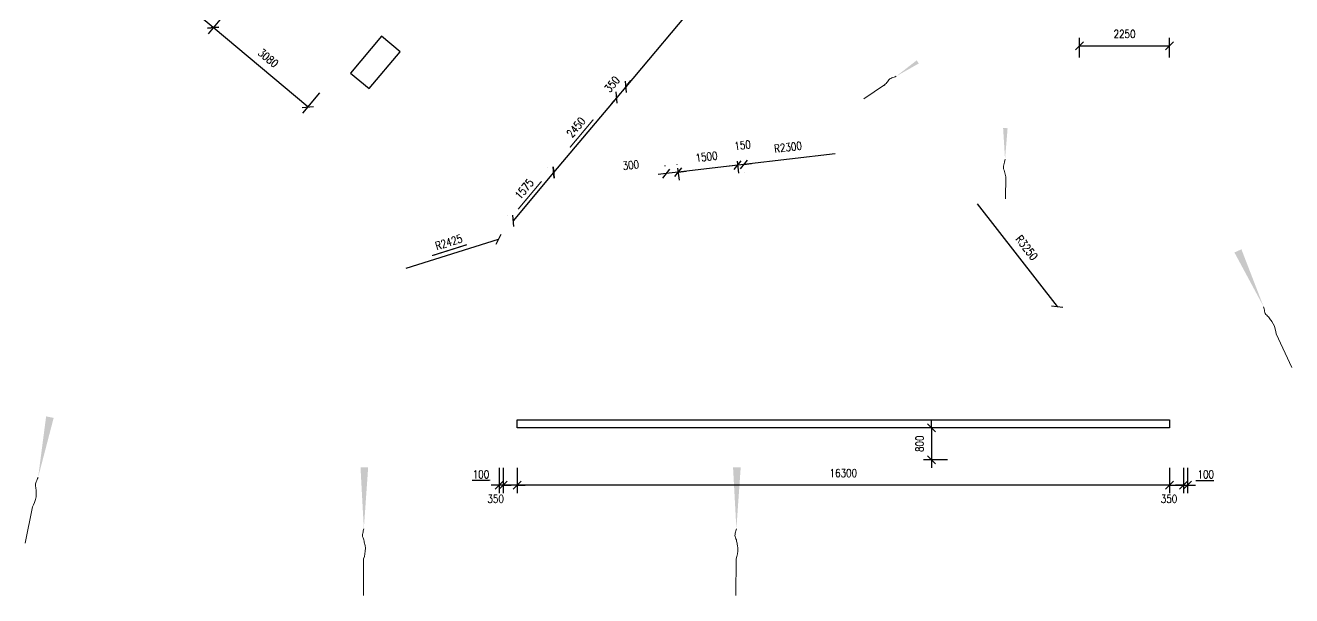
# Model space of a CAD drawing. Header units: millimetres. Extents: x 833220848 to 834439174, y 817676276 to 818025844.
# Drawn here: x 834224544 to 834256183, y 817780358 to 817794603 of the extents above; entities that cross this region are included whole.
import ezdxf

# ---------------------------------------------------------------- set-up
doc = ezdxf.new("R2010")
doc.units = ezdxf.units.MM
doc.header["$LTSCALE"] = 1000
doc.header["$MEASUREMENT"] = 0
doc.layers.add('01_Base_Plan', color=5, linetype='Continuous', lineweight=5)
doc.layers.add('VPA031_Dimension 1F', color=6, linetype='Continuous', lineweight=13)
doc.layers.add('_BD Amendment C Changes', color=10, linetype='Continuous')
doc.layers.add('fill', color=1, linetype='Continuous', plot=False)
doc.styles.add('RLP-SIMPLEX', font='SIMPLEX.shx', dxfattribs={"width": 0.8})
doc.dimstyles.new('VP-SIMPLEX_D200', dxfattribs={"dimscale": 200, "dimtxt": 1, "dimasz": 1, "dimexe": 1, "dimexo": 1, "dimgap": 1, "dimtad": 1, "dimdec": 1, "dimdsep": 46, "dimtxsty": 'RLP-SIMPLEX', "dimblk": 'OBLIQUE', "dimcen": 1, "dimclrd": 1, "dimclre": 1, "dimclrt": 256, "dimadec": 1, "dimazin": 2, "dimtfac": 1, "dimtdec": 1, "dimtix": 1, "dimtmove": 2, "dimatfit": 1, "dimfxl": 0, "dimtolj": 1, "dimtzin": 0, "dimarcsym": 0})

# ---------------------------------------------------------------- blocks, each defined once
blk = doc.blocks.new('_Oblique')
at = {"color": 0, "linetype": 'ByBlock', "lineweight": -2}
blk.add_line((-0.5, -0.5), (0.5, 0.5), dxfattribs=at)
blk = doc.blocks.new('*D38')
at = {"layer": 'VPA031_Dimension 1F', "color": 1, "lineweight": -2}
blk.add_line((834248326, 817790146), (834250323, 817787581), dxfattribs=at)
at = {"layer": 'VPA031_Dimension 1F', "color": 1, "lineweight": -2, "xscale": 200, "yscale": 200, "zscale": 200, "rotation": 307.9117209702421}
blk.add_blockref('_Oblique', (834250323, 817787581), dxfattribs=at)
at = {"layer": 'VPA031_Dimension 1F', "color": 6, "insert": (834249562, 817789048), "char_height": 200, "attachment_point": 5, "rotation": 307.9117, "style": 'RLP-SIMPLEX'}
blk.add_mtext('\\A1;R3250', dxfattribs=at)
blk = doc.blocks.new('*D39')
at = {"layer": 'VPA031_Dimension 1F', "color": 1, "lineweight": -2}
for p, q in [((834250882, 817793797), (834250882, 817794287)), ((834253132, 817793797), (834253132, 817794287)), ((834250882, 817794087), (834253132, 817794087))]:
    blk.add_line(p, q, dxfattribs=at)
at = {"layer": 'VPA031_Dimension 1F', "color": 1, "lineweight": -2, "xscale": 200, "yscale": 200, "zscale": 200, "rotation": 180}
blk.add_blockref('_Oblique', (834250882, 817794087), dxfattribs=at)
at = {"layer": 'VPA031_Dimension 1F', "color": 1, "lineweight": -2, "xscale": 200, "yscale": 200, "zscale": 200}
blk.add_blockref('_Oblique', (834253132, 817794087), dxfattribs=at)
at = {"layer": 'VPA031_Dimension 1F', "color": 6, "insert": (834252007, 817794387), "char_height": 200, "attachment_point": 5, "style": 'RLP-SIMPLEX'}
blk.add_mtext('\\A1;2250', dxfattribs=at)
blk = doc.blocks.new('*D40')
at = {"layer": 'VPA031_Dimension 1F', "color": 1, "lineweight": -2}
for p, q in [((834247188, 817784551), (834247188, 817784751)), ((834247582, 817784551), (834246988, 817784551)), ((834247188, 817784551), (834247188, 817783751)), ((834247582, 817783751), (834246988, 817783751)), ((834247188, 817783751), (834247188, 817783551))]:
    blk.add_line(p, q, dxfattribs=at)
at = {"layer": 'VPA031_Dimension 1F', "color": 1, "lineweight": -2, "xscale": 200, "yscale": 200, "zscale": 200}
for p, rotation in [((834247188, 817784551), 270), ((834247188, 817783751), 90)]:
    blk.add_blockref('_Oblique', p, dxfattribs=dict(at, rotation=rotation))
at = {"layer": 'VPA031_Dimension 1F', "color": 6, "insert": (834246888, 817784151), "char_height": 200, "attachment_point": 5, "rotation": 90, "style": 'RLP-SIMPLEX'}
blk.add_mtext('\\A1;800', dxfattribs=at)
blk = doc.blocks.new('*D50')
at = {"layer": 'VPA031_Dimension 1F', "color": 1, "lineweight": -2}
for p, q in [((834236382, 817783551), (834236382, 817782920)), ((834236482, 817783551), (834236482, 817782920)), ((834236382, 817783120), (834236182, 817783120)), ((834236482, 817783120), (834236382, 817783120)), ((834236482, 817783120), (834236682, 817783120))]:
    blk.add_line(p, q, dxfattribs=at)
at = {"layer": 'VPA031_Dimension 1F', "color": 1, "lineweight": -2, "xscale": 200, "yscale": 200, "zscale": 200}
blk.add_blockref('_Oblique', (834236382, 817783120), dxfattribs=at)
at = {"layer": 'VPA031_Dimension 1F', "color": 1, "lineweight": -2, "xscale": 200, "yscale": 200, "zscale": 200, "rotation": 180}
blk.add_blockref('_Oblique', (834236482, 817783120), dxfattribs=at)
at = {"layer": 'VPA031_Dimension 1F', "color": 6, "insert": (834235928, 817783388), "char_height": 200, "attachment_point": 5, "style": 'RLP-SIMPLEX'}
blk.add_mtext('\\A1;100', dxfattribs=at)
blk = doc.blocks.new('*D51')
at = {"layer": 'VPA031_Dimension 1F', "color": 1, "lineweight": -2}
for p, q in [((834236482, 817783551), (834236482, 817782920)), ((834236832, 817783551), (834236832, 817782920)), ((834236482, 817783120), (834236282, 817783120)), ((834236832, 817783120), (834236482, 817783120)), ((834236832, 817783120), (834237032, 817783120))]:
    blk.add_line(p, q, dxfattribs=at)
at = {"layer": 'VPA031_Dimension 1F', "color": 1, "lineweight": -2, "xscale": 200, "yscale": 200, "zscale": 200}
blk.add_blockref('_Oblique', (834236482, 817783120), dxfattribs=at)
at = {"layer": 'VPA031_Dimension 1F', "color": 1, "lineweight": -2, "xscale": 200, "yscale": 200, "zscale": 200, "rotation": 180}
blk.add_blockref('_Oblique', (834236832, 817783120), dxfattribs=at)
at = {"layer": 'VPA031_Dimension 1F', "color": 6, "insert": (834236295, 817782776), "char_height": 200, "attachment_point": 5, "style": 'RLP-SIMPLEX'}
blk.add_mtext('\\A1;350', dxfattribs=at)
blk = doc.blocks.new('*D52')
at = {"layer": 'VPA031_Dimension 1F', "color": 1, "lineweight": -2}
for p, q in [((834236832, 817783551), (834236832, 817782920)), ((834253132, 817783551), (834253132, 817782920)), ((834253132, 817783120), (834236832, 817783120))]:
    blk.add_line(p, q, dxfattribs=at)
at = {"layer": 'VPA031_Dimension 1F', "color": 1, "lineweight": -2, "xscale": 200, "yscale": 200, "zscale": 200, "rotation": 180}
blk.add_blockref('_Oblique', (834236832, 817783120), dxfattribs=at)
at = {"layer": 'VPA031_Dimension 1F', "color": 1, "lineweight": -2, "xscale": 200, "yscale": 200, "zscale": 200}
blk.add_blockref('_Oblique', (834253132, 817783120), dxfattribs=at)
at = {"layer": 'VPA031_Dimension 1F', "color": 6, "insert": (834244982, 817783420), "char_height": 200, "attachment_point": 5, "style": 'RLP-SIMPLEX'}
blk.add_mtext('\\A1;16300', dxfattribs=at)
blk = doc.blocks.new('*D53')
at = {"layer": 'VPA031_Dimension 1F', "color": 1, "lineweight": -2}
for p, q in [((834253482, 817783551), (834253482, 817782920)), ((834253582, 817783551), (834253582, 817782920)), ((834253482, 817783120), (834253282, 817783120)), ((834253482, 817783120), (834253582, 817783120)), ((834253582, 817783120), (834253782, 817783120))]:
    blk.add_line(p, q, dxfattribs=at)
at = {"layer": 'VPA031_Dimension 1F', "color": 1, "lineweight": -2, "xscale": 200, "yscale": 200, "zscale": 200}
blk.add_blockref('_Oblique', (834253482, 817783120), dxfattribs=at)
at = {"layer": 'VPA031_Dimension 1F', "color": 1, "lineweight": -2, "xscale": 200, "yscale": 200, "zscale": 200, "rotation": 180}
blk.add_blockref('_Oblique', (834253582, 817783120), dxfattribs=at)
at = {"layer": 'VPA031_Dimension 1F', "color": 6, "insert": (834254036, 817783388), "char_height": 200, "attachment_point": 5, "style": 'RLP-SIMPLEX'}
blk.add_mtext('\\A1;100', dxfattribs=at)
blk = doc.blocks.new('*D54')
at = {"layer": 'VPA031_Dimension 1F', "color": 1, "lineweight": -2}
for p, q in [((834253132, 817783551), (834253132, 817782920)), ((834253482, 817783551), (834253482, 817782920)), ((834253132, 817783120), (834252932, 817783120)), ((834253132, 817783120), (834253482, 817783120)), ((834253482, 817783120), (834253682, 817783120))]:
    blk.add_line(p, q, dxfattribs=at)
at = {"layer": 'VPA031_Dimension 1F', "color": 1, "lineweight": -2, "xscale": 200, "yscale": 200, "zscale": 200}
blk.add_blockref('_Oblique', (834253132, 817783120), dxfattribs=at)
at = {"layer": 'VPA031_Dimension 1F', "color": 1, "lineweight": -2, "xscale": 200, "yscale": 200, "zscale": 200, "rotation": 180}
blk.add_blockref('_Oblique', (834253482, 817783120), dxfattribs=at)
at = {"layer": 'VPA031_Dimension 1F', "color": 6, "insert": (834253119, 817782776), "char_height": 200, "attachment_point": 5, "style": 'RLP-SIMPLEX'}
blk.add_mtext('\\A1;350', dxfattribs=at)
blk = doc.blocks.new('*D120')
at = {"layer": 'VPA031_Dimension 1F', "color": 1, "lineweight": -2}
for p, q in [((834228060, 817796127), (834227641, 817795627)), ((834229240, 817794546), (834227770, 817795780)), ((834229531, 817794892), (834229112, 817794393))]:
    blk.add_line(p, q, dxfattribs=at)
at = {"layer": 'VPA031_Dimension 1F', "color": 1, "lineweight": -2, "xscale": 200, "yscale": 200, "zscale": 200}
for p, rotation in [((834227770, 817795780), 139.999999965578), ((834229240, 817794546), 319.999999965578)]:
    blk.add_blockref('_Oblique', p, dxfattribs=dict(at, rotation=rotation))
at = {"layer": 'VPA031_Dimension 1F', "color": 6, "insert": (834228698, 817795393), "char_height": 200, "attachment_point": 5, "rotation": 320, "style": 'RLP-SIMPLEX'}
blk.add_mtext('\\A1;1920', dxfattribs=at)
blk = doc.blocks.new('*D121')
at = {"layer": 'VPA031_Dimension 1F', "color": 1, "lineweight": -2}
for p, q in [((834229531, 817794892), (834229112, 817794393)), ((834231600, 817792566), (834229240, 817794546)), ((834231891, 817792913), (834231471, 817792413))]:
    blk.add_line(p, q, dxfattribs=at)
at = {"layer": 'VPA031_Dimension 1F', "color": 1, "lineweight": -2, "xscale": 200, "yscale": 200, "zscale": 200}
for p, rotation in [((834229240, 817794546), 139.999999913346), ((834231600, 817792566), 319.9999999133461)]:
    blk.add_blockref('_Oblique', p, dxfattribs=dict(at, rotation=rotation))
at = {"layer": 'VPA031_Dimension 1F', "color": 6, "insert": (834230613, 817793786), "char_height": 200, "attachment_point": 5, "rotation": 320, "style": 'RLP-SIMPLEX'}
blk.add_mtext('\\A1;3080', dxfattribs=at)
blk = doc.blocks.new('*D124')
at = {"layer": 'VPA031_Dimension 1F', "color": 1, "lineweight": -2}
for p, q in [((834240841, 817791037), (834240876, 817790737)), ((834242343, 817791110), (834240853, 817790936)), ((834242331, 817791212), (834242366, 817790912))]:
    blk.add_line(p, q, dxfattribs=at)
at = {"layer": 'VPA031_Dimension 1F', "color": 1, "lineweight": -2, "xscale": 200, "yscale": 200, "zscale": 200}
for p, rotation in [((834240853, 817790936), 186.6877403931084), ((834242343, 817791110), 6.687740393108347)]:
    blk.add_blockref('_Oblique', p, dxfattribs=dict(at, rotation=rotation))
at = {"layer": 'VPA031_Dimension 1F', "color": 6, "insert": (834241563, 817791321), "char_height": 200, "attachment_point": 5, "rotation": 6.6877, "style": 'RLP-SIMPLEX'}
blk.add_mtext('\\A1;1500', dxfattribs=at)
blk = doc.blocks.new('*D125')
at = {"layer": 'VPA031_Dimension 1F', "color": 1, "lineweight": -2}
for p, q in [((834240533, 817791087), (834240531, 817791098)), ((834240830, 817791123), (834240829, 817791134)), ((834240555, 817790900), (834240357, 817790876)), ((834240853, 817790936), (834240555, 817790900)), ((834240853, 817790936), (834241052, 817790959))]:
    blk.add_line(p, q, dxfattribs=at)
at = {"layer": 'VPA031_Dimension 1F', "color": 1, "lineweight": -2, "xscale": 200, "yscale": 200, "zscale": 200}
for p, rotation in [((834240555, 817790900), 6.850110670697009), ((834240853, 817790936), 186.850110670697)]:
    blk.add_blockref('_Oblique', p, dxfattribs=dict(at, rotation=rotation))
at = {"layer": 'VPA031_Dimension 1F', "color": 6, "insert": (834239672, 817791114), "char_height": 200, "attachment_point": 5, "rotation": 6.8501, "style": 'RLP-SIMPLEX'}
blk.add_mtext('\\A1;300', dxfattribs=at)
blk = doc.blocks.new('*D126')
at = {"layer": 'VPA031_Dimension 1F', "color": 1, "lineweight": -2}
for p, q in [((834242343, 817791110), (834242144, 817791087)), ((834242492, 817791128), (834242343, 817791110)), ((834242492, 817791128), (834242690, 817791151)), ((834242366, 817790912), (834242366, 817790912)), ((834242515, 817790929), (834242515, 817790929))]:
    blk.add_line(p, q, dxfattribs=at)
at = {"layer": 'VPA031_Dimension 1F', "color": 1, "lineweight": -2, "xscale": 200, "yscale": 200, "zscale": 200}
for p, rotation in [((834242343, 817791110), 6.687253157190336), ((834242492, 817791128), 186.6872531571903)]:
    blk.add_blockref('_Oblique', p, dxfattribs=dict(at, rotation=rotation))
at = {"layer": 'VPA031_Dimension 1F', "color": 6, "insert": (834242463, 817791609), "char_height": 200, "attachment_point": 5, "rotation": 6.6873, "style": 'RLP-SIMPLEX'}
blk.add_mtext('\\A1;150', dxfattribs=at)
blk = doc.blocks.new('*D127')
at = {"layer": 'VPA031_Dimension 1F', "color": 1, "lineweight": -2}
blk.add_line((834244776, 817791396), (834242492, 817791128), dxfattribs=at)
at = {"layer": 'VPA031_Dimension 1F', "color": 1, "lineweight": -2, "xscale": 200, "yscale": 200, "zscale": 200, "rotation": 186.6879846645919}
blk.add_blockref('_Oblique', (834242492, 817791128), dxfattribs=at)
at = {"layer": 'VPA031_Dimension 1F', "color": 6, "insert": (834243599, 817791560), "char_height": 200, "attachment_point": 5, "rotation": 6.688, "style": 'RLP-SIMPLEX'}
blk.add_mtext('\\A1;R2300', dxfattribs=at)
blk = doc.blocks.new('*D210')
at = {"layer": 'VPA031_Dimension 1F', "color": 1, "lineweight": -2, "ltscale": 500}
for p, q in [((834239166, 817792931), (834239166, 817792931)), ((834239319, 817792802), (834237744, 817790925)), ((834237591, 817791054), (834237591, 817791054))]:
    blk.add_line(p, q, dxfattribs=at)
at = {"layer": 'VPA031_Dimension 1F', "color": 1, "lineweight": -2, "ltscale": 500, "xscale": 200, "yscale": 200, "zscale": 200}
for p, rotation in [((834239319, 817792802), 50.0000000248752), ((834237744, 817790925), 230.0000000248752)]:
    blk.add_blockref('_Oblique', p, dxfattribs=dict(at, rotation=rotation))
at = {"layer": 'VPA031_Dimension 1F', "ltscale": 500, "insert": (834238302, 817792057), "char_height": 200, "attachment_point": 5, "rotation": 50, "style": 'RLP-SIMPLEX'}
blk.add_mtext('\\A1;2450', dxfattribs=at)
blk = doc.blocks.new('*D211')
at = {"layer": 'VPA031_Dimension 1F', "color": 1, "lineweight": -2, "ltscale": 500}
for p, q in [((834237591, 817791054), (834237591, 817791054)), ((834237744, 817790925), (834236732, 817789719)), ((834236579, 817789847), (834236579, 817789847))]:
    blk.add_line(p, q, dxfattribs=at)
at = {"layer": 'VPA031_Dimension 1F', "color": 1, "lineweight": -2, "ltscale": 500, "xscale": 200, "yscale": 200, "zscale": 200}
for p, rotation in [((834237744, 817790925), 49.99999998500549), ((834236732, 817789719), 229.9999999850055)]:
    blk.add_blockref('_Oblique', p, dxfattribs=dict(at, rotation=rotation))
at = {"layer": 'VPA031_Dimension 1F', "ltscale": 500, "insert": (834237008, 817790515), "char_height": 200, "attachment_point": 5, "rotation": 50, "style": 'RLP-SIMPLEX'}
blk.add_mtext('\\A1;1575', dxfattribs=at)
blk = doc.blocks.new('*D212')
at = {"layer": 'VPA031_Dimension 1F', "color": 1, "lineweight": -2, "ltscale": 500}
for p, q in [((834239544, 817793070), (834239673, 817793224)), ((834239166, 817792931), (834239166, 817792931)), ((834239544, 817793070), (834239319, 817792802)), ((834239391, 817793199), (834239391, 817793199)), ((834239319, 817792802), (834239190, 817792649))]:
    blk.add_line(p, q, dxfattribs=at)
at = {"layer": 'VPA031_Dimension 1F', "color": 1, "lineweight": -2, "ltscale": 500, "xscale": 200, "yscale": 200, "zscale": 200}
for p, rotation in [((834239319, 817792802), 49.99999999759921), ((834239544, 817793070), 229.9999999975992)]:
    blk.add_blockref('_Oblique', p, dxfattribs=dict(at, rotation=rotation))
at = {"layer": 'VPA031_Dimension 1F', "ltscale": 500, "insert": (834239202, 817793129), "char_height": 200, "attachment_point": 5, "rotation": 50, "style": 'RLP-SIMPLEX'}
blk.add_mtext('\\A1;350', dxfattribs=at)
blk = doc.blocks.new('*D213')
at = {"layer": 'VPA031_Dimension 1F', "color": 1, "lineweight": -2, "ltscale": 500}
for p, q in [((834244783, 817799314), (834239544, 817793070)), ((834244629, 817799442), (834244629, 817799442)), ((834239391, 817793199), (834239391, 817793199))]:
    blk.add_line(p, q, dxfattribs=at)
at = {"layer": 'VPA031_Dimension 1F', "color": 1, "lineweight": -2, "ltscale": 500, "xscale": 200, "yscale": 200, "zscale": 200}
for p, rotation in [((834244783, 817799314), 50.0000000062023), ((834239544, 817793070), 230.0000000062023)]:
    blk.add_blockref('_Oblique', p, dxfattribs=dict(at, rotation=rotation))
at = {"layer": 'VPA031_Dimension 1F', "ltscale": 500, "insert": (834241934, 817796385), "char_height": 200, "attachment_point": 5, "rotation": 50, "style": 'RLP-SIMPLEX'}
blk.add_mtext('\\A1;8150', dxfattribs=at)
blk = doc.blocks.new('*D291')
at = {"layer": 'VPA031_Dimension 1F', "color": 1, "lineweight": -2}
blk.add_line((834234057, 817788536), (834236370, 817789264), dxfattribs=at)
at = {"layer": 'VPA031_Dimension 1F', "color": 1, "lineweight": -2, "xscale": 200, "yscale": 200, "zscale": 200, "rotation": 17.46977846901138}
blk.add_blockref('_Oblique', (834236370, 817789264), dxfattribs=at)
at = {"layer": 'VPA031_Dimension 1F', "color": 6, "insert": (834235124, 817789186), "char_height": 200, "attachment_point": 5, "rotation": 17.4698, "style": 'RLP-SIMPLEX'}
blk.add_mtext('\\A1;R2425', dxfattribs=at)

msp = doc.modelspace()

# ---------------------------------------------------------------- linework, layer by layer
at = {"layer": '01_Base_Plan'}
for p, q in [((834246012.91, 817793114.31), (834245492.94, 817792765.37)), ((834249040.42, 817790825.65), (834249036.4, 817790271.81)), ((834255795.89, 817786894.19), (834256182.57, 817786055.99)), ((834224720.4, 817782574.4), (834224544.05, 817781668.32)), ((834232996.18, 817781280.88), (834232989.47, 817780357.82)), ((834242303.89, 817781280.88), (834242297.18, 817780357.82))]:
    msp.add_line(p, q, dxfattribs=at)
at = {"layer": '01_Base_Plan', "flags": 128}
for points in [[(834246300.66, 817793329.65), (834246273.64, 817793319.51), (834246247.19, 817793308.54), (834246220.17, 817793298.39), (834246193.15, 817793288.24), (834246166.13, 817793278.1), (834246141.96, 817793263.84), (834246121.75, 817793243.82), (834246103.82, 817793220.5), (834246085.64, 817793195.8), (834246067.71, 817793172.48), (834246048.07, 817793151.64), (834246028.44, 817793130.8), (834246008.81, 817793109.95), (834246003.09, 817793103.89)], [(834249021.22, 817791256.51), (834249013.03, 817791222.86), (834249006.04, 817791189.21), (834248997.86, 817791155.56), (834248989.67, 817791121.91), (834248981.48, 817791088.26), (834248979.29, 817791054.64), (834248985.5, 817791021.08), (834248996.51, 817790987.55), (834249008.73, 817790952.82), (834249019.74, 817790919.29), (834249027.15, 817790885.74), (834249034.56, 817790852.18), (834249041.97, 817790818.63), (834249044.13, 817790808.87)], [(834255481.98, 817787574.3), (834255487.74, 817787546.02), (834255494.4, 817787518.17), (834255500.16, 817787489.89), (834255505.91, 817787461.61), (834255511.67, 817787433.33), (834255521.94, 817787407.2), (834255538.52, 817787384.09), (834255558.71, 817787362.71), (834255580.24, 817787340.85), (834255600.43, 817787319.47), (834255617.92, 817787296.79), (834255635.4, 817787274.12), (834255652.89, 817787251.44), (834255670.37, 817787228.76), (834255688.29, 817787205.18), (834255723.53, 817787149.98), (834255751.01, 817787085.53), (834255772.17, 817787018.06), (834255787.99, 817786952.47), (834255795.89, 817786894.19)], [(834224863.37, 817783309.7), (834224851.5, 817783283.39), (834224840.62, 817783256.9), (834224828.76, 817783230.59), (834224816.89, 817783204.28), (834224805.03, 817783177.97), (834224798.08, 817783150.77), (834224798.03, 817783122.33), (834224801.91, 817783093.17), (834224806.59, 817783062.86), (834224810.47, 817783033.71), (834224811.4, 817783005.08), (834224812.33, 817782976.46), (834224813.26, 817782947.84), (834224814.19, 817782919.22), (834224814.94, 817782889.62), (834224811.26, 817782824.23), (834224795.86, 817782755.88), (834224773.58, 817782688.77), (834224748.07, 817782626.31), (834224720.4, 817782574.4)], [(834233001.48, 817782029.92), (834232994.65, 817782001.88), (834232988.83, 817781973.84), (834232982.01, 817781945.8), (834232975.18, 817781917.76), (834232968.36, 817781889.71), (834232966.53, 817781861.7), (834232971.71, 817781833.73), (834232980.88, 817781805.79), (834232991.07, 817781776.85), (834233000.24, 817781748.91), (834233006.42, 817781720.95), (834233012.59, 817781692.99), (834233018.77, 817781665.03), (834233024.94, 817781637.06), (834233031.13, 817781608.1), (834233039.53, 817781543.15), (834233036.97, 817781473.14), (834233027.41, 817781403.07), (834233013.83, 817781336.99), (834232996.18, 817781280.88)], [(834242309.19, 817782029.92), (834242302.37, 817782001.88), (834242296.54, 817781973.84), (834242289.72, 817781945.8), (834242282.9, 817781917.76), (834242276.07, 817781889.71), (834242274.25, 817781861.7), (834242279.42, 817781833.73), (834242288.6, 817781805.79), (834242298.78, 817781776.85), (834242307.96, 817781748.91), (834242314.13, 817781720.95), (834242320.31, 817781692.99), (834242326.48, 817781665.03), (834242332.66, 817781637.06), (834242338.84, 817781608.1), (834242347.25, 817781543.15), (834242344.69, 817781473.14), (834242335.13, 817781403.07), (834242321.54, 817781336.99), (834242303.89, 817781280.88)]]:
    msp.add_lwpolyline(points, dxfattribs=at)
at = {"layer": '01_Base_Plan'}
for points in [[(834246300.66, 817793329.65), (834246866.38, 817793650.25), (834246815.27, 817793728.48)], [(834249021.22, 817791256.51), (834249085.4, 817792034.16), (834248973.28, 817792036.31)], [(834255481.98, 817787574.3), (834254927.07, 817789009.28), (834254752.54, 817788929.2)], [(834224863.37, 817783309.7), (834225252.14, 817784798.3), (834225063.73, 817784835.38)], [(834233001.48, 817782029.92), (834233109.85, 817783564.63), (834232917.84, 817783566.43)], [(834242309.19, 817782029.92), (834242417.56, 817783564.63), (834242225.55, 817783566.43)]]:
    msp.add_solid(points, dxfattribs=at)
at = {"layer": '_BD Amendment C Changes', "ltscale": 500, "const_width": 30}
for points in [[(834238150.5, 817791552.53), (834238735.33, 817792249.5)], [(834236856.89, 817790010.87), (834237441.72, 817790707.84)], [(834234706.56, 817788850.51), (834235574.28, 817789124.1)], [(834235707.79, 817783239.28), (834236159.32, 817783241.08)], [(834253788.02, 817783228.3), (834254239.55, 817783230.1)]]:
    msp.add_lwpolyline(points, dxfattribs=at)
at = {"layer": 'fill', "ltscale": 500}
msp.add_lwpolyline([(834233439.93, 817794330.63), (834232668.58, 817793411.38), (834233132.04, 817793022.49), (834233907.21, 817793938.53), (834233439.93, 817794330.63)], dxfattribs=at)
msp.add_lwpolyline([(834236832.36, 817784750.74), (834253132.36, 817784750.74), (834253132.36, 817784550.74), (834236832.36, 817784550.74)], close=True, dxfattribs=at)

# ---------------------------------------------------------------- dimensions: what is measured, and where the dimension line sits
at = {"layer": 'VPA031_Dimension 1F', "ltscale": 500}
for p1, p2, picture, middle in [((834244782.71, 817799313.56), (834239543.99, 817793070.3), '*D213', (834241933.54, 817796384.76)), ((834239543.99, 817793070.3), (834239319.01, 817792802.18), '*D212', (834239201.69, 817793129.08)), ((834239319.01, 817792802.18), (834237744.18, 817790925.37), '*D210', (834238301.79, 817792056.61)), ((834237744.18, 817790925.37), (834236731.79, 817789718.85), '*D211', (834237008.18, 817790514.95))]:
    dim = msp.add_aligned_dim(p1=p1, p2=p2, distance=0, dimstyle='VP-SIMPLEX_D200', dxfattribs=at)
    dim.commit()
    dim.dimension.update_dxf_attribs({"geometry": picture, "text_midpoint": middle})
at = {"layer": 'VPA031_Dimension 1F'}
for p1, p2, distance, picture, middle in [((834229659.75, 817795045.62), (834228188.95, 817796279.77), 652.28, '*D120', (834228697.91, 817795392.83)), ((834232019.17, 817793065.83), (834229659.75, 817795045.62), 652.28, '*D121', (834230613.02, 817793785.86)), ((834242307.58, 817791410.26), (834240817.8, 817791235.58), 302.1, '*D124', (834241562.93, 817791320.83))]:
    dim = msp.add_aligned_dim(p1=p1, p2=p2, distance=distance, dimstyle='VP-SIMPLEX_D200', override={"dimclrt": 6}, dxfattribs=at)
    dim.commit()
    dim.dimension.update_dxf_attribs({"geometry": picture, "text_midpoint": middle})
for base, p1, p2, picture, middle in [((834253132.36, 817794086.74), (834250882.36, 817793596.6), (834253132.36, 817793596.6), '*D39', (834252007.36, 817794386.74)), ((834236832.36, 817783120.16), (834253132.36, 817783750.74), (834236832.36, 817783750.74), '*D52', (834244982.36, 817783420.16))]:
    dim = msp.add_linear_dim(base=base, p1=p1, p2=p2, dimstyle='VP-SIMPLEX_D200', override={"dimclrt": 6}, dxfattribs=at)
    dim.commit()
    dim.dimension.update_dxf_attribs({"geometry": picture, "text_midpoint": middle})
for base, p1, p2, angle, picture, middle, dimtype in [((834242342.76, 817791110.19), (834242491.75, 817791127.68), (834242342.76, 817791110.21), 186.687253, '*D126', (834242462.91, 817791609.13), 161), ((834240555.11, 817790899.73), (834240854.3, 817790924.4), (834240556.44, 817790888.62), 186.850111, '*D125', (834239671.81, 817791113.81), 161), ((834253482.36, 817783120.16), (834253132.36, 817783750.74), (834253482.36, 817783750.74), 180, '*D54', (834253119.39, 817782775.9), 160), ((834253582.36, 817783120.16), (834253482.36, 817783750.74), (834253582.36, 817783750.74), 180, '*D53', (834254036.26, 817783388.44), 160)]:
    dim = msp.add_linear_dim(base=base, p1=p1, p2=p2, angle=angle, dimstyle='VP-SIMPLEX_D200', override={"dimclrt": 6}, dxfattribs=at)
    dim.commit()
    dim.dimension.update_dxf_attribs({"geometry": picture, "text_midpoint": middle, "dimtype": dimtype})
for center, mpoint, picture, middle in [((834244776.07, 817791395.52), (834242491.75, 817791127.66), '*D127', (834243598.97, 817791559.55)), ((834248326.4, 817790145.58), (834250323.36, 817787581.46), '*D38', (834249561.57, 817789047.85)), ((834234057.33, 817788536.3), (834236370.48, 817789264.29), '*D291', (834235123.85, 817789186.45))]:
    dim = msp.add_radius_dim(center=center, mpoint=mpoint, dimstyle='VP-SIMPLEX_D200', override={"dimclrt": 6}, dxfattribs=at)
    dim.commit()
    dim.dimension.update_dxf_attribs({"geometry": picture, "text_midpoint": middle})
dim = msp.add_linear_dim(base=(834247188.37, 817783750.74), p1=(834247782.36, 817784550.74), p2=(834247782.36, 817783750.74), angle=90, dimstyle='VP-SIMPLEX_D200', override={"dimclrt": 6}, dxfattribs=at)
dim.commit()
dim.dimension.update_dxf_attribs({"geometry": '*D40', "text_midpoint": (834246888.37, 817784150.74)})
for base, p1, p2, picture, middle in [((834236382.36, 817783120.16), (834236482.36, 817783750.74), (834236382.36, 817783750.74), '*D50', (834235928.45, 817783388.45)), ((834236482.36, 817783120.16), (834236832.36, 817783750.74), (834236482.36, 817783750.74), '*D51', (834236295.33, 817782775.9))]:
    dim = msp.add_linear_dim(base=base, p1=p1, p2=p2, dimstyle='VP-SIMPLEX_D200', override={"dimclrt": 6}, dxfattribs=at)
    dim.commit()
    dim.dimension.update_dxf_attribs({"geometry": picture, "text_midpoint": middle, "dimtype": 160})

doc.saveas('drawing.dxf')
